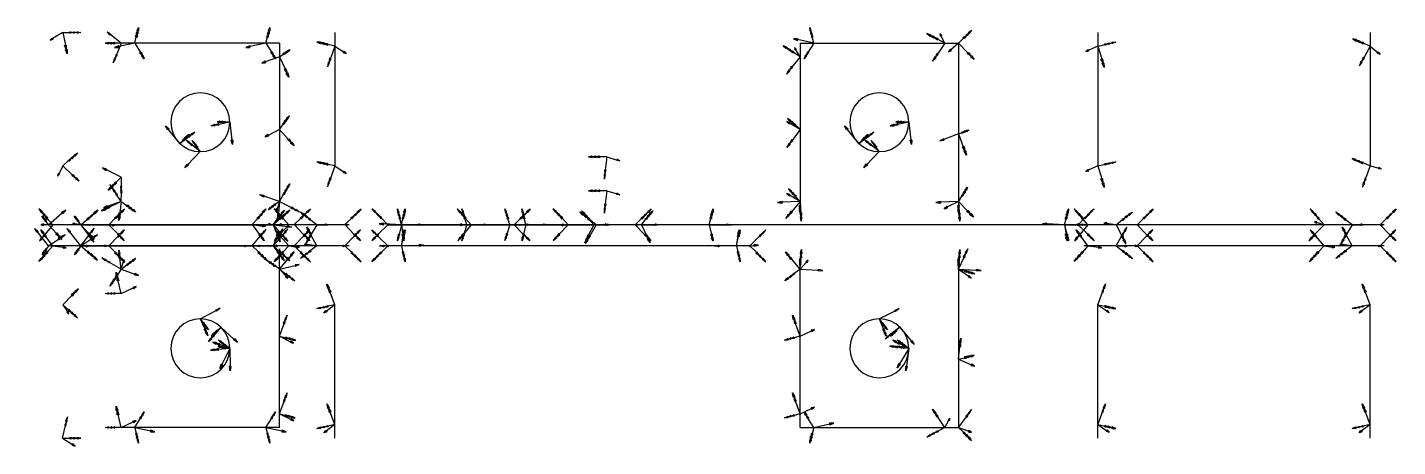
# Model space of a CAD drawing. Header units: millimetres. Extents: x -13087 to 13, y -102 to 102.
# Drawn here: x -12425 to -11820, y -93 to 92 of the extents above; entities that cross this region are included whole.
import ezdxf

# ---------------------------------------------------------------- set-up
doc = ezdxf.new("R2010")
doc.units = ezdxf.units.MM
for name, color, linetype in [('AutoDetect_10_99', 1, 'Continuous'), ('AutoDetect_13_86', 1, 'Continuous'), ('AutoDetect_14_85', 1, 'Continuous'), ('AutoDetect_150_87', 1, 'Continuous'), ('AutoDetect_151_91', 1, 'Continuous'), ('AutoDetect_154_77', 1, 'Continuous'), ('AutoDetect_154_81', 1, 'Continuous'), ('AutoDetect_155_78', 1, 'Continuous'), ('AutoDetect_15_92', 1, 'Continuous'), ('AutoDetect_161_79', 1, 'Continuous'), ('AutoDetect_162_80', 1, 'Continuous'), ('AutoDetect_16_102', 1, 'Continuous'), ('AutoDetect_19_75', 1, 'Continuous'), ('AutoDetect_1_89', 1, 'Continuous'), ('AutoDetect_20_76', 1, 'Continuous'), ('AutoDetect_21_110', 1, 'Continuous'), ('AutoDetect_22_97', 1, 'Continuous'), ('AutoDetect_2_88', 1, 'Continuous'), ('AutoDetect_2_90', 1, 'Continuous'), ('AutoDetect_31_98', 1, 'Continuous'), ('AutoDetect_33_112', 1, 'Continuous'), ('AutoDetect_36_109', 1, 'Continuous'), ('AutoDetect_37_96', 1, 'Continuous'), ('AutoDetect_39_111', 1, 'Continuous'), ('AutoDetect_3_93', 1, 'Continuous'), ('AutoDetect_41_108', 1, 'Continuous'), ('AutoDetect_42_107', 1, 'Continuous'), ('AutoDetect_58_95', 1, 'Continuous'), ('AutoDetect_61_101', 1, 'Continuous'), ('AutoDetect_62_105', 1, 'Continuous'), ('AutoDetect_64_94', 1, 'Continuous'), ('AutoDetect_67_100', 1, 'Continuous'), ('AutoDetect_68_103', 1, 'Continuous'), ('AutoDetect_69_104', 1, 'Continuous'), ('AutoDetect_7_83', 1, 'Continuous'), ('AutoDetect_8_82', 1, 'Continuous'), ('AutoDetect_8_84', 1, 'Continuous'), ('Lasche_ID_GUID_0ADB3EBA_3D59_4753_87C4_C15F29FC410A', 1, 'Continuous')]:
    doc.layers.add(name, color=color, linetype=linetype)

# ---------------------------------------------------------------- blocks, each defined once
blk = doc.blocks.new('Kontrollpunkt')
at = {"color": 0}
for q in [(0, 6), (8, 0), (0, 0, 4)]:
    blk.add_line((0, 0), q, dxfattribs=at)
for points in [[(0.25, 8, -0.25), (-0.25, 8, -0.25), (-0.25, 8, 0.25), (0, 10, 0), (-0.25, 8, -0.25), (0.25, 8, 0.25), (0, 10, 0), (0.25, 8, -0.25), (0.25, 8, 0.25), (-0.25, 8, 0.25)], [(0.25, 6, -0.25), (-0.25, 6, -0.25), (-0.25, 6, 0.25), (0, 8, 0), (-0.25, 6, -0.25), (0.25, 6, 0.25), (0, 8, 0), (0.25, 6, -0.25), (0.25, 6, 0.25), (-0.25, 6, 0.25)], [(0.25, 0.25, 4), (-0.25, 0.25, 4), (-0.25, -0.25, 4), (0, 0, 6), (-0.25, 0.25, 4), (0.25, -0.25, 4), (0, 0, 6), (0.25, 0.25, 4), (0.25, -0.25, 4), (-0.25, -0.25, 4)], [(0.25, 0.25, 6), (-0.25, 0.25, 6), (-0.25, -0.25, 6), (0, 0, 8), (-0.25, 0.25, 6), (0.25, -0.25, 6), (0, 0, 8), (0.25, 0.25, 6), (0.25, -0.25, 6), (-0.25, -0.25, 6)], [(0.25, 0.25, 8), (-0.25, 0.25, 8), (-0.25, -0.25, 8), (0, 0, 10), (-0.25, 0.25, 8), (0.25, -0.25, 8), (0, 0, 10), (0.25, 0.25, 8), (0.25, -0.25, 8), (-0.25, -0.25, 8)], [(8, 0.25, -0.25), (8, 0.25, 0.25), (8, -0.25, 0.25), (10, 0, 0), (8, 0.25, 0.25), (8, -0.25, -0.25), (10, 0, 0), (8, 0.25, -0.25), (8, -0.25, -0.25), (8, -0.25, 0.25)]]:
    blk.add_polyline3d(points, dxfattribs=at)

msp = doc.modelspace()

# ---------------------------------------------------------------- linework, layer by layer
at = {"layer": 'AutoDetect_10_99', "color": 1}
msp.add_line((-12289.4, 89.7, -15.6), (-12289.4, 30.7, -15.6), dxfattribs=at)
at = {"layer": 'AutoDetect_13_86', "color": 1}
msp.add_line((-11840.05, -4.7, -40.33), (-11958.55, -4.7, -405.04), dxfattribs=at)
at = {"layer": 'AutoDetect_14_85', "color": 1}
msp.add_line((-11825.78, -4.7, -44.96), (-11944.28, -4.7, -409.67), dxfattribs=at)
at = {"layer": 'AutoDetect_150_87', "color": 1}
msp.add_line((-12106.05, -4.7, -160), (-12266.05, -4.7, -160), dxfattribs=at)
at = {"layer": 'AutoDetect_151_91', "color": 1}
msp.add_line((-12106.05, -4.7, -180), (-12266.05, -4.7, -180), dxfattribs=at)
at = {"layer": 'AutoDetect_154_77', "color": 1}
msp.add_line((-11961.05, 4.7, -180), (-12154.04, 4.7, -180), dxfattribs=at)
at = {"layer": 'AutoDetect_154_81', "color": 1}
msp.add_line((-12266.05, 4.7, -180), (-12175.07, 4.7, -180), dxfattribs=at)
at = {"layer": 'AutoDetect_155_78', "color": 1}
msp.add_line((-11961.05, 4.7, -160), (-12266.05, 4.7, -160), dxfattribs=at)
at = {"layer": 'AutoDetect_15_92', "color": 1}
msp.add_line((-11832.01, -89.7, -15.6), (-11832.01, -30.7, -15.6), dxfattribs=at)
at = {"layer": 'AutoDetect_161_79', "color": 1}
msp.add_line((-12154.94, 4.7, -200.45), (-12212.11, 4.7, -376.39), dxfattribs=at)
at = {"layer": 'AutoDetect_162_80', "color": 1}
msp.add_line((-12173.96, 4.7, -194.27), (-12231.13, 4.7, -370.21), dxfattribs=at)
at = {"layer": 'AutoDetect_16_102', "color": 1}
msp.add_line((-11952.32, -89.7, -434.4), (-11952.32, -30.7, -434.4), dxfattribs=at)
at = {"layer": 'AutoDetect_19_75', "color": 1}
msp.add_line((-11825.78, 4.7, -44.96), (-11944.28, 4.7, -409.67), dxfattribs=at)
at = {"layer": 'AutoDetect_1_89', "color": 1}
msp.add_line((-12297.43, -4.7, -40.33), (-12415.93, -4.7, -405.04), dxfattribs=at)
at = {"layer": 'AutoDetect_20_76', "color": 1}
msp.add_line((-11840.05, 4.7, -40.33), (-11958.55, 4.7, -405.04), dxfattribs=at)
at = {"layer": 'AutoDetect_21_110', "color": 1}
msp.add_line((-11952.32, 89.7, -434.4), (-11952.32, 30.7, -434.4), dxfattribs=at)
at = {"layer": 'AutoDetect_22_97', "color": 1}
msp.add_line((-11832.01, 89.7, -15.6), (-11832.01, 30.7, -15.6), dxfattribs=at)
at = {"layer": 'AutoDetect_2_88', "color": 1}
msp.add_line((-12283.17, -4.7, -44.96), (-12316.69, -4.7, -148.15), dxfattribs=at)
at = {"layer": 'AutoDetect_2_90', "color": 1}
msp.add_line((-12401.67, -4.7, -409.67), (-12316.69, -4.7, -148.15), dxfattribs=at)
at = {"layer": 'AutoDetect_31_98', "color": 1}
for start, end in [(0, 180), (180, 270), (270, 0)]:
    msp.add_arc((-12348.88, 50, -435.4), 13, start, end, dxfattribs=at)
at = {"layer": 'AutoDetect_33_112', "color": 1}
msp.add_line((-12313.88, 85, -435.4), (-12383.88, 85, -435.4), dxfattribs=at)
at = {"layer": 'AutoDetect_36_109', "color": 1}
for p, q in [((-12313.88, 85, -435.4), (-12313.88, 25.78, -435.4)), ((-12313.88, 25.71, -435.38), (-12313.88, 15, -432.3))]:
    msp.add_line(p, q, dxfattribs=at)
at = {"layer": 'AutoDetect_37_96', "color": 1}
for start, end in [(0, 180), (180, 270), (270, 0)]:
    msp.add_arc((-12048.88, 50, -435.4), 13, start, end, dxfattribs=at)
at = {"layer": 'AutoDetect_39_111', "color": 1}
msp.add_line((-12083.88, 85, -435.4), (-12013.88, 85, -435.4), dxfattribs=at)
at = {"layer": 'AutoDetect_3_93', "color": 1}
msp.add_line((-12289.4, -89.7, -15.6), (-12289.4, -30.7, -15.6), dxfattribs=at)
at = {"layer": 'AutoDetect_41_108', "color": 1}
for p, q in [((-12083.88, 85, -435.4), (-12083.88, 25.78, -435.4)), ((-12083.88, 25.71, -435.38), (-12083.88, 15, -432.3))]:
    msp.add_line(p, q, dxfattribs=at)
at = {"layer": 'AutoDetect_42_107', "color": 1}
for p, q in [((-12013.88, 85, -435.4), (-12013.88, 25.78, -435.4)), ((-12013.88, 25.71, -435.38), (-12013.88, 15, -432.3))]:
    msp.add_line(p, q, dxfattribs=at)
at = {"layer": 'AutoDetect_58_95', "color": 1}
for start, end in [(90, 180), (0, 90), (180, 0)]:
    msp.add_arc((-12348.88, -50, -435.4), 13, start, end, dxfattribs=at)
at = {"layer": 'AutoDetect_61_101', "color": 1}
msp.add_line((-12313.88, -85, -435.4), (-12383.88, -85, -435.4), dxfattribs=at)
at = {"layer": 'AutoDetect_62_105', "color": 1}
for p, q in [((-12313.88, -25.71, -435.38), (-12313.88, -15, -432.3)), ((-12313.88, -85, -435.4), (-12313.88, -25.78, -435.4))]:
    msp.add_line(p, q, dxfattribs=at)
at = {"layer": 'AutoDetect_64_94', "color": 1}
for start, end in [(90, 180), (0, 90), (180, 0)]:
    msp.add_arc((-12048.88, -50, -435.4), 13, start, end, dxfattribs=at)
at = {"layer": 'AutoDetect_67_100', "color": 1}
msp.add_line((-12083.88, -85, -435.4), (-12013.88, -85, -435.4), dxfattribs=at)
at = {"layer": 'AutoDetect_68_103', "color": 1}
for p, q in [((-12013.88, -15, -432.3), (-12013.88, -25.71, -435.38)), ((-12013.88, -25.78, -435.4), (-12013.88, -85, -435.4))]:
    msp.add_line(p, q, dxfattribs=at)
at = {"layer": 'AutoDetect_69_104', "color": 1}
for p, q in [((-12083.88, -25.71, -435.38), (-12083.88, -15, -432.3)), ((-12083.88, -85, -435.4), (-12083.88, -25.78, -435.4))]:
    msp.add_line(p, q, dxfattribs=at)
at = {"layer": 'AutoDetect_7_83', "color": 1}
msp.add_line((-12297.43, 4.7, -40.33), (-12415.93, 4.7, -405.04), dxfattribs=at)
at = {"layer": 'AutoDetect_8_82', "color": 1}
msp.add_line((-12283.17, 4.7, -44.96), (-12316.69, 4.7, -148.15), dxfattribs=at)
at = {"layer": 'AutoDetect_8_84', "color": 1}
msp.add_line((-12401.67, 4.7, -409.67), (-12316.69, 4.7, -148.15), dxfattribs=at)

# ---------------------------------------------------------------- block references
at = {"layer": 'AutoDetect_10_99', "color": 1, "extrusion": (-0.796726, 0.173648, -0.578856), "rotation": 283.1904081708647}
for p in [(2535.28, 6948.21, 9814.85), (2587.07, 6941.68, 9805.64)]:
    msp.add_blockref('Kontrollpunkt', p, dxfattribs=at)
at = {"layer": 'AutoDetect_13_86', "color": 1, "extrusion": (-0.608622, -0.696364, 0.380338), "rotation": 60.26077419388566}
msp.add_blockref('Kontrollpunkt', (-8999.7, -3363.33, 7128.49), dxfattribs=at)
at = {"layer": 'AutoDetect_13_86', "color": 1, "extrusion": (-0.644645, -0.704685, 0.296398), "rotation": 67.02050961103171}
msp.add_blockref('Kontrollpunkt', (-8742.02, -2447.08, 7620.67), dxfattribs=at)
at = {"layer": 'AutoDetect_13_86', "color": 1, "extrusion": (-0.719089, -0.554432, -0.418947), "rotation": 112.8260403979649}
msp.add_blockref('Kontrollpunkt', (-7225.82, 3892.88, 8533.54), dxfattribs=at)
at = {"layer": 'AutoDetect_14_85', "color": 1, "extrusion": (0.719089, -0.554432, 0.418947), "rotation": 287.9013349717838}
msp.add_blockref('Kontrollpunkt', (-7296.91, 3589.69, -8758.02), dxfattribs=at)
at = {"layer": 'AutoDetect_14_85', "color": 1, "extrusion": (0.715942, -0.696364, -0.050039), "rotation": 267.2135725257945}
for p in [(-8324.91, -808.61, -8522.43), (-8250.04, -474.7, -8462.09)]:
    msp.add_blockref('Kontrollpunkt', p, dxfattribs=at)
at = {"layer": 'AutoDetect_150_87', "color": 1, "extrusion": (0.173648, -0.696364, 0.696364), "rotation": 342.8383509003531}
for p in [(-11896.91, 1947.67, -2237.08), (-11753.31, 1922.74, -2211.38)]:
    msp.add_blockref('Kontrollpunkt', p, dxfattribs=at)
at = {"layer": 'AutoDetect_151_91', "color": 1, "extrusion": (0.173648, -0.696364, -0.696364), "rotation": 199.7021522331678}
for p in [(-11896.91, -2191.69, -2000.32), (-11753.31, -2166.75, -1974.62)]:
    msp.add_blockref('Kontrollpunkt', p, dxfattribs=at)
at = {"layer": 'AutoDetect_154_77', "color": 1, "extrusion": (0.502003, 0.611552, -0.611552), "rotation": 126.6864032706257}
msp.add_blockref('Kontrollpunkt', (9397.31, -4856.18, -5988.41), dxfattribs=at)
at = {"layer": 'AutoDetect_154_77', "color": 1, "extrusion": (0.173648, 0.696364, -0.696364), "rotation": 160.2978477668322}
for p in [(11764.94, -2168.77, -1976.7), (11612.62, -2142.32, -1949.44)]:
    msp.add_blockref('Kontrollpunkt', p, dxfattribs=at)
at = {"layer": 'AutoDetect_154_81', "color": 1, "extrusion": (-0.173648, 0.696364, -0.696364), "rotation": 199.7021522331678}
for p in [(11894.64, 1939.67, 2257.55), (11841.29, 1930.41, 2248.01)]:
    msp.add_blockref('Kontrollpunkt', p, dxfattribs=at)
at = {"layer": 'AutoDetect_154_81', "color": 1, "extrusion": (-0.535851, 0.597019, -0.597019), "rotation": 236.3693609655749}
msp.add_blockref('Kontrollpunkt', (9057.57, 4712.88, 6634.29), dxfattribs=at)
at = {"layer": 'AutoDetect_155_78', "color": 1, "extrusion": (0.173648, 0.696364, 0.696364), "rotation": 16.3691305355396}
for p in [(11896.91, 1947.67, -2237.08), (11612.62, 1898.31, -2186.2)]:
    msp.add_blockref('Kontrollpunkt', p, dxfattribs=at)
at = {"layer": 'AutoDetect_15_92', "color": 1, "extrusion": (-0.796726, -0.173648, -0.578856), "rotation": 75.07475869879765}
for p in [(-2489.67, 6682.99, 9441.24), (-2437.88, 6689.52, 9450.44)]:
    msp.add_blockref('Kontrollpunkt', p, dxfattribs=at)
at = {"layer": 'AutoDetect_161_79', "color": 1, "extrusion": (0.715942, 0.696364, -0.050039), "rotation": 93.62619165418512}
for p in [(8516.82, -808.04, -8720.01), (8479.54, -641.79, -8689.97)]:
    msp.add_blockref('Kontrollpunkt', p, dxfattribs=at)
at = {"layer": 'AutoDetect_162_80', "color": 1, "extrusion": (-0.608622, 0.696364, 0.380338), "rotation": 293.5171990516844}
msp.add_blockref('Kontrollpunkt', (9204.94, -3399.34, 7307.64), dxfattribs=at)
at = {"layer": 'AutoDetect_162_80', "color": 1, "extrusion": (-0.678372, 0.706973, 0.199999), "rotation": 282.8861011611534}
msp.add_blockref('Kontrollpunkt', (8789.8, -1915.75, 8223.72), dxfattribs=at)
at = {"layer": 'AutoDetect_162_80', "color": 1, "extrusion": (-0.719089, 0.554432, -0.418947), "rotation": 252.0986650282162}
msp.add_blockref('Kontrollpunkt', (7429.71, 3863.89, 8838.15), dxfattribs=at)
at = {"layer": 'AutoDetect_16_102', "color": 1, "extrusion": (0.796726, -0.173648, 0.578856), "rotation": 256.8095918291353}
for p in [(-2575.28, 6401.96, -9768.85), (-2627.06, 6395.43, -9759.65)]:
    msp.add_blockref('Kontrollpunkt', p, dxfattribs=at)
at = {"layer": 'AutoDetect_19_75', "color": 1, "extrusion": (0.719089, 0.554432, 0.418947), "rotation": 67.17395960203515}
msp.add_blockref('Kontrollpunkt', (7296.91, 3589.69, -8758.02), dxfattribs=at)
at = {"layer": 'AutoDetect_19_75', "color": 1, "extrusion": (0.715942, 0.696364, -0.050039), "rotation": 93.62619165418512}
for p in [(8324.91, -808.61, -8522.43), (8250.04, -474.7, -8462.09)]:
    msp.add_blockref('Kontrollpunkt', p, dxfattribs=at)
at = {"layer": 'AutoDetect_1_89', "color": 1, "extrusion": (-0.608622, -0.696364, 0.380338), "rotation": 60.26077419388569}
msp.add_blockref('Kontrollpunkt', (-9344.09, -3477.81, 7406.87), dxfattribs=at)
at = {"layer": 'AutoDetect_1_89', "color": 1, "extrusion": (-0.644645, -0.704685, 0.296397), "rotation": 67.0205422482545}
msp.add_blockref('Kontrollpunkt', (-9079.49, -2538.58, 7915.53), dxfattribs=at)
at = {"layer": 'AutoDetect_1_89', "color": 1, "extrusion": (-0.719089, -0.554432, -0.418947), "rotation": 112.8260403979649}
msp.add_blockref('Kontrollpunkt', (-7505.1, 4044.63, 8862.44), dxfattribs=at)
at = {"layer": 'AutoDetect_20_76', "color": 2, "extrusion": (-0.608622, 0.696364, 0.380338)}
for p, rotation in [((8999.7, -3363.33, 7128.49), 293.5171990516844), ((8921.18, -3040.38, 7187.1), 283.6661229351005)]:
    msp.add_blockref('Kontrollpunkt', p, dxfattribs=dict(at, rotation=rotation))
at = {"layer": 'AutoDetect_20_76', "color": 2, "extrusion": (-0.719089, 0.554432, -0.418947), "rotation": 252.0986650282162}
msp.add_blockref('Kontrollpunkt', (7225.82, 3892.88, 8533.54), dxfattribs=at)
at = {"layer": 'AutoDetect_21_110', "color": 1, "extrusion": (0.796726, 0.173648, 0.578856), "rotation": 97.20392918294398}
for p in [(2627.06, 6395.43, -9759.64), (2575.28, 6401.96, -9768.85)]:
    msp.add_blockref('Kontrollpunkt', p, dxfattribs=at)
at = {"layer": 'AutoDetect_22_97', "color": 1, "extrusion": (-0.766953, 0.318254, -0.557224), "rotation": 280.6469186796589}
msp.add_blockref('Kontrollpunkt', (4457.56, 6094.53, 9109.92), dxfattribs=at)
at = {"layer": 'AutoDetect_22_97', "color": 1, "extrusion": (-0.802117, 0.323518, -0.501941), "rotation": 266.1270982681262}
msp.add_blockref('Kontrollpunkt', (4397.32, 5500.12, 9508.42), dxfattribs=at)
at = {"layer": 'AutoDetect_2_88', "color": 1, "extrusion": (0.738447, -0.660799, 0.134316), "rotation": 276.8536602249261}
msp.add_blockref('Kontrollpunkt', (-8216.78, 1085.58, -9112.02), dxfattribs=at)
at = {"layer": 'AutoDetect_2_88', "color": 1, "extrusion": (0.715942, -0.696364, -0.050039), "rotation": 267.2135725257945}
for p in [(-8584.57, -560.77, -8802.14), (-8568.95, -491.11, -8789.55)]:
    msp.add_blockref('Kontrollpunkt', p, dxfattribs=at)
at = {"layer": 'AutoDetect_2_90', "color": 1, "extrusion": (0.739035, -0.625776, 0.249463), "rotation": 281.9273898179792}
msp.add_blockref('Kontrollpunkt', (-8017.62, 1963.56, -9264.53), dxfattribs=at)
at = {"layer": 'AutoDetect_2_90', "color": 1, "extrusion": (0.693095, -0.705253, -0.14912), "rotation": 261.3719877680031}
msp.add_blockref('Kontrollpunkt', (-8839.69, -1661.95, -8528.24), dxfattribs=at)
at = {"layer": 'AutoDetect_2_90', "color": 1, "extrusion": (0.686749, -0.66886, -0.28461), "rotation": 254.5068276580316}
msp.add_blockref('Kontrollpunkt', (-8603.38, -2681.55, -8411.41), dxfattribs=at)
at = {"layer": 'AutoDetect_2_90', "color": 1, "extrusion": (0.496723, -0.6501, -0.57501), "rotation": 233.0363642173199}
msp.add_blockref('Kontrollpunkt', (-9789.71, -4418.91, -6029.75), dxfattribs=at)
at = {"layer": 'AutoDetect_31_98', "color": 1, "extrusion": (0.406833, 0.390107, -0.826017), "rotation": 5.496261395223365}
msp.add_blockref('Kontrollpunkt', (8582.45, -7590.07, -4652.1), dxfattribs=at)
at = {"layer": 'AutoDetect_31_98', "color": 1, "extrusion": (-0.563217, 0.020903, -0.826045), "rotation": 349.1645953712235}
msp.add_blockref('Kontrollpunkt', (407.54, 9939.12, 7308.48), dxfattribs=at)
at = {"layer": 'AutoDetect_31_98', "color": 1, "extrusion": (-0.359796, 0.485865, -0.796544), "rotation": 348.1053789637025}
msp.add_blockref('Kontrollpunkt', (9902.03, 5614.27, 4807.87), dxfattribs=at)
at = {"layer": 'AutoDetect_33_112', "color": 1, "extrusion": (0.173648, 0.696364, 0.696364), "rotation": 35.35662637756649}
for p in [(12030.67, 1715.62, -2393.4), (11974.4, 1705.85, -2383.33)]:
    msp.add_blockref('Kontrollpunkt', p, dxfattribs=at)
at = {"layer": 'AutoDetect_36_109', "color": 1, "extrusion": (0.457547, 0.311387, 0.83288), "rotation": 78.44409735553916}
msp.add_blockref('Kontrollpunkt', (6993.41, 8200.75, -5972.22), dxfattribs=at)
at = {"layer": 'AutoDetect_36_109', "color": 1, "extrusion": (0.426146, 0.60837, 0.669541), "rotation": 70.60118776568522}
msp.add_blockref('Kontrollpunkt', (10112.55, 4381.06, -5510.55), dxfattribs=at)
at = {"layer": 'AutoDetect_36_109', "color": 1, "extrusion": (0.451378, 0.782209, 0.429427), "rotation": 95.61982036370782}
msp.add_blockref('Kontrollpunkt', (10672.99, 2246.95, -5732.13), dxfattribs=at)
at = {"layer": 'AutoDetect_37_96', "color": 1, "extrusion": (0.406829, 0.39009, -0.826027), "rotation": 5.496728529283676}
msp.add_blockref('Kontrollpunkt', (8374.65, -7411.42, -4530.01), dxfattribs=at)
at = {"layer": 'AutoDetect_37_96', "color": 1, "extrusion": (-0.563205, 0.020915, -0.826053), "rotation": 349.1634802386745}
msp.add_blockref('Kontrollpunkt', (396.69, 9691.57, 7139.38), dxfattribs=at)
at = {"layer": 'AutoDetect_37_96', "color": 1, "extrusion": (-0.359812, 0.485836, -0.796554), "rotation": 348.1048758505905}
msp.add_blockref('Kontrollpunkt', (9660.58, 5472.53, 4700.13), dxfattribs=at)
at = {"layer": 'AutoDetect_39_111', "color": 1, "extrusion": (-0.173648, 0.696364, 0.696364), "rotation": 324.6433736224336}
msp.add_blockref('Kontrollpunkt', (11698.45, -2404.9, 1853.3), dxfattribs=at)
at = {"layer": 'AutoDetect_39_111', "color": 1, "extrusion": (-0.808914, 0.42858, 0.402463), "rotation": 254.8982111662625}
msp.add_blockref('Kontrollpunkt', (5552.24, -4689.25, 9584.25), dxfattribs=at)
at = {"layer": 'AutoDetect_3_93', "color": 1, "extrusion": (-0.796726, -0.173648, -0.578856), "rotation": 75.07475869879765}
for p in [(-2587.07, 6941.68, 9805.65), (-2535.28, 6948.21, 9814.85)]:
    msp.add_blockref('Kontrollpunkt', p, dxfattribs=at)
at = {"layer": 'AutoDetect_41_108', "color": 1, "extrusion": (-0.753469, 0.48481, 0.444122), "rotation": 258.0828494365566}
msp.add_blockref('Kontrollpunkt', (6472.18, -4922.27, 8949.76), dxfattribs=at)
at = {"layer": 'AutoDetect_41_108', "color": 1, "extrusion": (-0.563873, 0.48481, 0.668586), "rotation": 276.7031915057382}
msp.add_blockref('Kontrollpunkt', (7842.53, -6470.3, 6545.37), dxfattribs=at)
at = {"layer": 'AutoDetect_41_108', "color": 1, "extrusion": (-0.509155, 0.553948, 0.658713), "rotation": 281.210985643906}
msp.add_blockref('Kontrollpunkt', (8886.57, -5719.04, 5876.12), dxfattribs=at)
at = {"layer": 'AutoDetect_42_107', "color": 1, "extrusion": (0.578134, 0.575779, 0.578134), "rotation": 87.7783710749779}
msp.add_blockref('Kontrollpunkt', (8537.96, 4531.39, -7148.42), dxfattribs=at)
at = {"layer": 'AutoDetect_42_107', "color": 1, "extrusion": (0.452877, 0.173648, 0.874499), "rotation": 89.45273854025808}
msp.add_blockref('Kontrollpunkt', (4343.02, 9584.52, -5813.79), dxfattribs=at)
at = {"layer": 'AutoDetect_42_107', "color": 1, "extrusion": (0.403429, 0.630945, 0.662687), "rotation": 68.78620421727999}
msp.add_blockref('Kontrollpunkt', (10129.77, 3956.69, -5123.77), dxfattribs=at)
at = {"layer": 'AutoDetect_58_95', "color": 1, "extrusion": (0.360183, -0.485664, -0.796492), "rotation": 10.20225898522829}
msp.add_blockref('Kontrollpunkt', (-9940.85, -6098.66, -4083.1), dxfattribs=at)
at = {"layer": 'AutoDetect_58_95', "color": 1, "extrusion": (-0.406643, -0.390214, -0.82606), "rotation": 355.3472346047691}
msp.add_blockref('Kontrollpunkt', (-8514.53, 7132.77, 5393.45), dxfattribs=at)
at = {"layer": 'AutoDetect_58_95', "color": 1, "extrusion": (-0.49799, 0.359997, -0.788929), "rotation": 347.7362959774229}
msp.add_blockref('Kontrollpunkt', (7267.52, 7596.44, 6468.64), dxfattribs=at)
at = {"layer": 'AutoDetect_58_95', "color": 1, "extrusion": (-0.524289, 0.087156, -0.847068), "rotation": 347.4247699116847}
msp.add_blockref('Kontrollpunkt', (2072.23, 10069.53, 6832.03), dxfattribs=at)
at = {"layer": 'AutoDetect_61_101', "color": 1, "extrusion": (0.173648, -0.696364, 0.696364), "rotation": 324.6433736224336}
for p in [(-12030.67, 1715.62, -2393.4), (-11974.4, 1705.85, -2383.33)]:
    msp.add_blockref('Kontrollpunkt', p, dxfattribs=at)
at = {"layer": 'AutoDetect_62_105', "color": 1, "extrusion": (0.673785, -0.515385, 0.529521), "rotation": 264.6876885266845}
msp.add_blockref('Kontrollpunkt', (-7493.24, 4807.53, -8518.09), dxfattribs=at)
at = {"layer": 'AutoDetect_62_105', "color": 1, "extrusion": (0.717894, -0.173648, 0.674147), "rotation": 261.2718569217544}
msp.add_blockref('Kontrollpunkt', (-2938.45, 7740.02, -9125.84), dxfattribs=at)
at = {"layer": 'AutoDetect_62_105', "color": 1, "extrusion": (0.696364, -0.173648, 0.696364), "rotation": 261.8614270189084}
msp.add_blockref('Kontrollpunkt', (-3056.06, 7994.37, -8864.43), dxfattribs=at)
at = {"layer": 'AutoDetect_64_94', "color": 1, "extrusion": (0.360183, -0.485666, -0.79649), "rotation": 11.39511932518725}
msp.add_blockref('Kontrollpunkt', (-9699.91, -5956.29, -3975.04), dxfattribs=at)
at = {"layer": 'AutoDetect_64_94', "color": 1, "extrusion": (-0.406643, -0.390216, -0.826059), "rotation": 4.881287109571867}
msp.add_blockref('Kontrollpunkt', (-8306.84, 6953.93, 5271.45), dxfattribs=at)
at = {"layer": 'AutoDetect_64_94', "color": 1, "extrusion": (-0.497992, 0.359997, -0.788927), "rotation": 353.1471806516553}
msp.add_blockref('Kontrollpunkt', (7091.74, 7404.63, 6319.27), dxfattribs=at)
at = {"layer": 'AutoDetect_64_94', "color": 1, "extrusion": (-0.524292, 0.087156, -0.847067), "rotation": 357.3636488959762}
msp.add_blockref('Kontrollpunkt', (2023.03, 9818.83, 6674.77), dxfattribs=at)
at = {"layer": 'AutoDetect_67_100', "color": 1, "extrusion": (-0.173648, -0.696364, 0.696364), "rotation": 35.35662637756649}
msp.add_blockref('Kontrollpunkt', (-11698.45, -2404.9, 1853.3), dxfattribs=at)
at = {"layer": 'AutoDetect_67_100', "color": 1, "extrusion": (-0.808914, -0.42858, 0.402463), "rotation": 105.1017888337375}
msp.add_blockref('Kontrollpunkt', (-5552.24, -4689.25, 9584.25), dxfattribs=at)
at = {"layer": 'AutoDetect_68_103', "color": 2, "extrusion": (0.718944, -0.199198, 0.665913), "rotation": 256.9566991582794}
msp.add_blockref('Kontrollpunkt', (-3222.3, 7384.57, -8922.19), dxfattribs=at)
at = {"layer": 'AutoDetect_68_103', "color": 2, "extrusion": (0.696364, 0.173648, 0.696364), "rotation": 242.1592747857405}
msp.add_blockref('Kontrollpunkt', (2853.63, 7814.22, -8678.76), dxfattribs=at)
at = {"layer": 'AutoDetect_68_103', "color": 2, "extrusion": (0.578134, -0.575779, 0.578134), "rotation": 284.8448175388901}
msp.add_blockref('Kontrollpunkt', (-8537.96, 4531.39, -7148.42), dxfattribs=at)
at = {"layer": 'AutoDetect_69_104', "color": 1, "extrusion": (-0.673785, -0.515383, 0.529522), "rotation": 95.31228208423126}
msp.add_blockref('Kontrollpunkt', (-7329.67, -5453.9, 7920.76), dxfattribs=at)
at = {"layer": 'AutoDetect_69_104', "color": 1, "extrusion": (-0.696364, -0.173648, 0.696364), "rotation": 98.13857298109163}
for p in [(-2880.44, -8484.76, 8119.34), (-2847.1, -8490.55, 8125.31)]:
    msp.add_blockref('Kontrollpunkt', p, dxfattribs=at)
at = {"layer": 'AutoDetect_7_83', "color": 1, "extrusion": (-0.608622, 0.696364, 0.380338), "rotation": 293.5171990516844}
msp.add_blockref('Kontrollpunkt', (9344.09, -3477.81, 7406.87), dxfattribs=at)
at = {"layer": 'AutoDetect_7_83', "color": 1, "extrusion": (-0.645597, 0.704837, 0.293956), "rotation": 287.7929576860657}
msp.add_blockref('Kontrollpunkt', (9074.27, -2520.02, 7927.44), dxfattribs=at)
at = {"layer": 'AutoDetect_7_83', "color": 1, "extrusion": (-0.719089, 0.554432, -0.418947), "rotation": 252.0986650282162}
msp.add_blockref('Kontrollpunkt', (7505.1, 4044.63, 8862.44), dxfattribs=at)
at = {"layer": 'AutoDetect_8_82', "color": 1, "extrusion": (0.738447, 0.660799, 0.134317), "rotation": 81.11718318597806}
msp.add_blockref('Kontrollpunkt', (8216.78, 1085.58, -9112.02), dxfattribs=at)
at = {"layer": 'AutoDetect_8_82', "color": 1, "extrusion": (0.715942, 0.696364, -0.050039), "rotation": 93.62619165418512}
for p in [(8584.57, -560.77, -8802.14), (8568.95, -491.1, -8789.55)]:
    msp.add_blockref('Kontrollpunkt', p, dxfattribs=at)
at = {"layer": 'AutoDetect_8_84', "color": 1, "extrusion": (0.739037, 0.625794, 0.249412), "rotation": 74.6425468568595}
msp.add_blockref('Kontrollpunkt', (8017.74, 1963.05, -9264.53), dxfattribs=at)
at = {"layer": 'AutoDetect_8_84', "color": 1, "extrusion": (0.693037, 0.705265, -0.149337), "rotation": 101.2098990255477}
msp.add_blockref('Kontrollpunkt', (8840.13, -1663.75, -8527.43), dxfattribs=at)
at = {"layer": 'AutoDetect_8_84', "color": 1, "extrusion": (0.608622, 0.696364, -0.380338), "rotation": 119.7392258061143}
msp.add_blockref('Kontrollpunkt', (9283.93, -3247.14, -7431.38), dxfattribs=at)
at = {"layer": 'AutoDetect_8_84', "color": 1, "extrusion": (0.492902, 0.648153, -0.58047), "rotation": 135.4414931044845}
msp.add_blockref('Kontrollpunkt', (9806.7, -4446.19, -5981.88), dxfattribs=at)
at = {"layer": 'Lasche_ID_GUID_0ADB3EBA_3D59_4753_87C4_C15F29FC410A', "color": 2, "extrusion": (0.809017, 0, 0.587785), "rotation": 109.6500646102939}
msp.add_blockref('Kontrollpunkt', (89.7, 6942.8, -10294.99), dxfattribs=at)
at = {"layer": 'Lasche_ID_GUID_0ADB3EBA_3D59_4753_87C4_C15F29FC410A', "color": 2, "extrusion": (-0.707107, 0, 0.707107)}
for p, rotation in [((-85, -9064.6, 8448.85), 240.7304858572927), ((25.78, -9064.6, 8448.85), 108.2489023832344), ((85, -9064.6, 8448.85), 108.2489023832344)]:
    msp.add_blockref('Kontrollpunkt', p, dxfattribs=dict(at, rotation=rotation))
at = {"layer": 'Lasche_ID_GUID_0ADB3EBA_3D59_4753_87C4_C15F29FC410A', "color": 2, "extrusion": (0.66056, 0.57735, 0.479925), "rotation": 101.6414581648351}
msp.add_blockref('Kontrollpunkt', (8189.84, 4093.49, -8388.1), dxfattribs=at)
at = {"layer": 'Lasche_ID_GUID_0ADB3EBA_3D59_4753_87C4_C15F29FC410A', "color": 2, "extrusion": (-0.809017, 0, -0.587785), "rotation": 280.2722230965846}
for p in [(-34.7, 7007.33, 9950.99), (-19.7, 7007.33, 9950.99)]:
    msp.add_blockref('Kontrollpunkt', p, dxfattribs=at)
at = {"layer": 'Lasche_ID_GUID_0ADB3EBA_3D59_4753_87C4_C15F29FC410A', "color": 2, "extrusion": (-0.57735, -0.57735, 0.57735), "rotation": 210.0815390199688}
msp.add_blockref('Kontrollpunkt', (-8774.9, -5400.69, 6883.63), dxfattribs=at)
at = {"layer": 'Lasche_ID_GUID_0ADB3EBA_3D59_4753_87C4_C15F29FC410A', "color": 2, "extrusion": (-0.498375, 0.754074, 0.427779), "rotation": 252.7682805881244}
msp.add_blockref('Kontrollpunkt', (10323.11, -3317.03, 5998.2), dxfattribs=at)
at = {"layer": 'Lasche_ID_GUID_0ADB3EBA_3D59_4753_87C4_C15F29FC410A', "color": 2, "extrusion": (0.635483, -0.466265, 0.615434), "rotation": 132.8231110459925}
msp.add_blockref('Kontrollpunkt', (-7313.78, 5809.58, -8142.79), dxfattribs=at)
at = {"layer": 'Lasche_ID_GUID_0ADB3EBA_3D59_4753_87C4_C15F29FC410A', "color": 2, "extrusion": (-0.490455, -0.359855, 0.793699), "rotation": 221.4413264561959}
msp.add_blockref('Kontrollpunkt', (-7296.55, -8135.9, 5690.9), dxfattribs=at)
at = {"layer": 'Lasche_ID_GUID_0ADB3EBA_3D59_4753_87C4_C15F29FC410A', "color": 2, "extrusion": (3.46945e-18, -0.493414, 0.869794), "rotation": 183.0307237658394}
for p in [(-12083.88, -200.26, -383.41), (-12013.88, -200.26, -383.41)]:
    msp.add_blockref('Kontrollpunkt', p, dxfattribs=at)
at = {"layer": 'Lasche_ID_GUID_0ADB3EBA_3D59_4753_87C4_C15F29FC410A', "color": 2, "extrusion": (-0.285494, -0.382683, -0.878662), "rotation": 197.0605843813229}
for p in [(-9948.86, 6333.35, 3902.37), (-9937.42, 6323.64, 3902.37)]:
    msp.add_blockref('Kontrollpunkt', p, dxfattribs=at)
at = {"layer": 'Lasche_ID_GUID_0ADB3EBA_3D59_4753_87C4_C15F29FC410A', "color": 2, "extrusion": (-0.285494, 0.382683, -0.878662), "rotation": 175.4604716949304}
for p in [(9948.86, 6333.35, 3902.37), (9937.42, 6323.64, 3902.37)]:
    msp.add_blockref('Kontrollpunkt', p, dxfattribs=at)
at = {"layer": 'Lasche_ID_GUID_0ADB3EBA_3D59_4753_87C4_C15F29FC410A', "color": 2, "extrusion": (-0.707107, 0.707107, 0), "rotation": 270}
for p in [(8670.08, -180, 8676.73), (8670.08, -160, 8676.73)]:
    msp.add_blockref('Kontrollpunkt', p, dxfattribs=at)
at = {"layer": 'Lasche_ID_GUID_0ADB3EBA_3D59_4753_87C4_C15F29FC410A', "color": 2, "extrusion": (-0.218508, 0.707107, -0.672499), "rotation": 204.6790467291925}
for p in [(11684.51, 2157.51, 2924.89), (11666.33, 2149.16, 2924.89)]:
    msp.add_blockref('Kontrollpunkt', p, dxfattribs=at)
at = {"layer": 'Lasche_ID_GUID_0ADB3EBA_3D59_4753_87C4_C15F29FC410A', "color": 2, "extrusion": (0.707107, 0.707107, 0), "rotation": 90.00000000000001}
for p in [(8461.06, -180, -8454.42), (8461.06, -160, -8454.42)]:
    msp.add_blockref('Kontrollpunkt', p, dxfattribs=at)
at = {"layer": 'Lasche_ID_GUID_0ADB3EBA_3D59_4753_87C4_C15F29FC410A', "color": 2, "extrusion": (-0.707107, -0.707107, 0), "rotation": 90}
for p in [(-8670.08, -160, 8676.73), (-8670.08, -180, 8676.73)]:
    msp.add_blockref('Kontrollpunkt', p, dxfattribs=at)
at = {"layer": 'Lasche_ID_GUID_0ADB3EBA_3D59_4753_87C4_C15F29FC410A', "color": 2, "extrusion": (0.707107, -0.707107, 0), "rotation": 270}
for p in [(-8563.59, -160, -8556.95), (-8563.59, -180, -8556.95)]:
    msp.add_blockref('Kontrollpunkt', p, dxfattribs=at)
at = {"layer": 'Lasche_ID_GUID_0ADB3EBA_3D59_4753_87C4_C15F29FC410A', "color": 2, "extrusion": (-0.498373, -0.754079, 0.427773), "rotation": 96.68393479086298}
msp.add_blockref('Kontrollpunkt', (-10323.15, -3316.96, 5998.17), dxfattribs=at)
at = {"layer": 'Lasche_ID_GUID_0ADB3EBA_3D59_4753_87C4_C15F29FC410A', "color": 2, "extrusion": (-0.490455, 0.359849, 0.793702), "rotation": 133.0504219999747}
msp.add_blockref('Kontrollpunkt', (7296.48, -8135.97, 5690.89), dxfattribs=at)
at = {"layer": 'Lasche_ID_GUID_0ADB3EBA_3D59_4753_87C4_C15F29FC410A', "color": 2, "extrusion": (0.635484, 0.466257, 0.615439), "rotation": 227.7793123723438}
msp.add_blockref('Kontrollpunkt', (7313.7, 5809.67, -8142.8), dxfattribs=at)
at = {"layer": 'Lasche_ID_GUID_0ADB3EBA_3D59_4753_87C4_C15F29FC410A', "color": 2, "extrusion": (3.46945e-18, 0.493416, 0.869793), "rotation": 176.5364738303485}
for p in [(12083.88, -200.26, -383.41), (12013.88, -200.26, -383.41)]:
    msp.add_blockref('Kontrollpunkt', p, dxfattribs=at)
at = {"layer": 'Lasche_ID_GUID_0ADB3EBA_3D59_4753_87C4_C15F29FC410A', "color": 2, "extrusion": (0.66056, -0.57735, 0.479925), "rotation": 262.9390897255265}
msp.add_blockref('Kontrollpunkt', (-8189.84, 4093.49, -8388.1), dxfattribs=at)
at = {"layer": 'Lasche_ID_GUID_0ADB3EBA_3D59_4753_87C4_C15F29FC410A', "color": 2, "extrusion": (0.809017, 2.77556e-17, 0.587785), "rotation": 249.3309765172284}
msp.add_blockref('Kontrollpunkt', (-89.7, 6942.8, -10295), dxfattribs=at)

doc.saveas('drawing.dxf')
